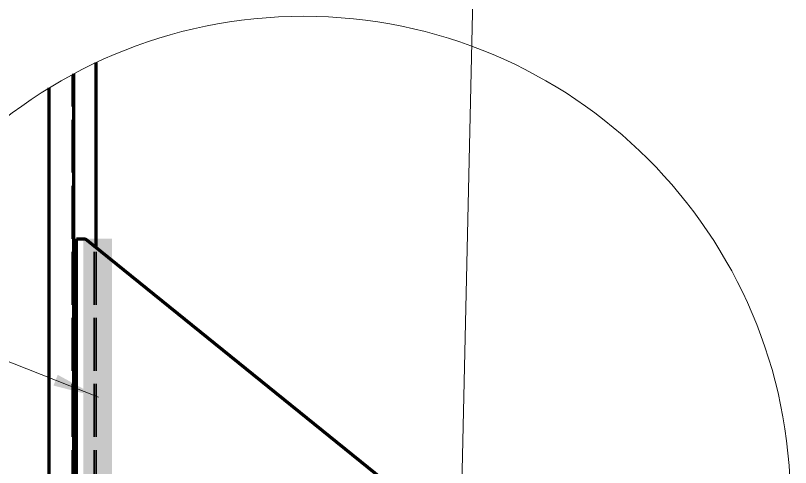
# Model space of a CAD drawing. Header units: millimetres. Extents: x 0 to 2382, y 0 to 420.
# Drawn here: x 908 to 966.7, y 129.5 to 163.7 of the extents above; entities that cross this region are included whole.
import ezdxf

# ---------------------------------------------------------------- set-up
doc = ezdxf.new("R2010")
doc.units = ezdxf.units.MM
doc.linetypes.add('IRAM-E-TRAZOS', pattern=[5, 4, -1])
for name, color, linetype, lineweight in [('01-VISIBLE', 7, 'CONTINUOUS', 70), ('02-OCULTA', 4, 'IRAM-E-TRAZOS', 35), ('05-RAYADO', 8, 'CONTINUOUS', 18), ('08-FINA', 5, 'CONTINUOUS', 18), ('12-SOLDADURA', 6, 'CONTINUOUS', 18)]:
    doc.layers.add(name, color=color, linetype=linetype, lineweight=lineweight)

msp = doc.modelspace()

# ---------------------------------------------------------------- hatches: boundary and pattern name
at = {"layer": '05-RAYADO'}
h = msp.add_hatch(color=7, dxfattribs=at)
h.dxf.hatch_style = 1
h.paths.add_polyline_path([(915.332, 106.833), (915.332, 146.833), (913.182, 146.833), (913.182, 106.833)])
at = {"layer": '08-FINA'}
h = msp.add_hatch(color=7, dxfattribs=at)
h.dxf.hatch_style = 1
h.paths.add_polyline_path([(914.332, 134.833), (911.237, 136.525), (910.916, 135.712)])

# ---------------------------------------------------------------- linework, layer by layer
at = {"layer": '01-VISIBLE'}
for points in [[(914.156, 146.166), (914.156, 160.163)], [(912.466, 96.833), (912.466, 159.315)], [(910.6, 96.833), (910.6, 158.243)], [(912.65, 146.833), (913.332, 146.833)], [(912.65, 106.833), (912.65, 146.833)], [(913.332, 146.833), (939.304, 125.803)]]:
    msp.add_lwpolyline(points, dxfattribs=at)
at = {"layer": '02-OCULTA'}
for points in [[(912.336, 96.833), (912.336, 159.243)], [(912.65, 146.833), (912.764, 146.833), (912.877, 146.833), (912.991, 146.833), (913.105, 146.833), (913.218, 146.833), (913.332, 146.833)], [(913.988, 146.303), (913.878, 146.391), (913.769, 146.48), (913.66, 146.568), (913.551, 146.656), (913.441, 146.745), (913.332, 146.833)], [(913.988, 106.833), (913.988, 146.303)], [(913.988, 146.303), (939.304, 125.803)], [(914.156, 106.833), (914.156, 146.166)]]:
    msp.add_lwpolyline(points, dxfattribs=at)
at = {"layer": '08-FINA'}
msp.add_line((941.56, 116.833), (942.725, 168.667), dxfattribs=at)
msp.add_circle((929.833, 126.833), 36.833, dxfattribs=at)
at = {"layer": '12-SOLDADURA'}
msp.add_line((889, 144.833), (914.332, 134.833), dxfattribs=at)

doc.saveas('drawing.dxf')
